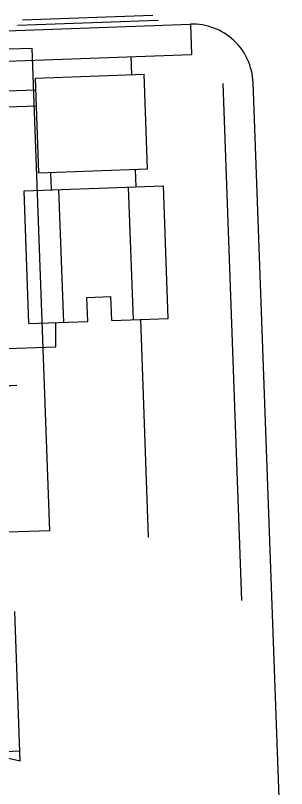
# Model space of a CAD drawing. Header units: millimetres. Extents: x 8884 to 18446, y 10737 to 16556.
# Drawn here: x 11248.607 to 11249.731, y 15460.444 to 15463.646 of the extents above; entities that cross this region are included whole.
import ezdxf

# ---------------------------------------------------------------- set-up
doc = ezdxf.new("R2010")
doc.units = ezdxf.units.MM
doc.layers.add('ENSAMBLES', color=7, linetype='Continuous')

msp = doc.modelspace()

# ---------------------------------------------------------------- linework, layer by layer
at = {"color": 252, "linetype": 'Continuous'}
for p, q in [((11249.1764, 15463.6459, 84.487), (11248.6367, 15463.6265, 84.487)), ((11248.6175, 15463.6058, 84.487), (11249.1971, 15463.6266, 84.487)), ((11249.1972, 15463.6246, 84.487), (11248.6175, 15463.6038, 84.487)), ((11249.1971, 15463.6266, 84.487), (11249.1972, 15463.6246, 84.487)), ((11247.1842, 15463.5322, 84.487), (11249.3328, 15463.6095, 84.487)), ((11248.6175, 15463.6058, 84.487), (11248.6175, 15463.6038, 84.487)), ((11249.3328, 15463.6095, 84.487), (11249.3373, 15463.4846, 84.487)), ((11228.9237, 15462.8005, 84.487), (11248.6759, 15463.5108, 84.487)), ((11247.1887, 15463.4073, 84.487), (11249.3373, 15463.4846, 84.487)), ((11248.6759, 15463.5108, 84.487), (11248.7478, 15461.5121, 84.487)), ((11249.0901, 15463.4006, 84.487), (11249.0874, 15463.4756, 84.487)), ((11248.6904, 15463.3863, 84.487), (11249.1401, 15463.4024, 84.487)), ((11249.1542, 15463.0102, 84.487), (11249.1401, 15463.4024, 84.487)), ((11248.7045, 15462.994, 84.487), (11248.6904, 15463.3863, 84.487)), ((11249.4667, 15463.3641, 84.487), (11249.5437, 15461.2235, 84.487)), ((11249.5916, 15463.3686, 84.487), (11249.7306, 15459.5041, 84.487)), ((11248.6922, 15463.3363, 84.487), (11247.1932, 15463.2824, 84.487)), ((11247.1955, 15463.2174, 84.487), (11248.6945, 15463.2713, 84.487)), ((11248.7045, 15462.994, 84.487), (11249.1542, 15463.0102, 84.487)), ((11249.1069, 15462.9359, 84.487), (11249.1042, 15463.0084, 84.487)), ((11248.7571, 15462.9234, 84.487), (11248.7545, 15462.9958, 84.487)), ((11248.6435, 15462.9193, 84.487), (11249.2205, 15462.94, 84.487)), ((11249.2402, 15462.3904, 84.487), (11249.2205, 15462.94, 84.487)), ((11248.6632, 15462.3696, 84.487), (11248.6435, 15462.9193, 84.487)), ((11248.8075, 15462.3748, 84.487), (11248.7877, 15462.9245, 84.487)), ((11249.096, 15462.3852, 84.487), (11249.0762, 15462.9348, 84.487)), ((11248.9032, 15462.4783, 84.487), (11249.0031, 15462.4819, 84.487)), ((11248.9068, 15462.3784, 84.487), (11248.9032, 15462.4783, 84.487)), ((11249.0067, 15462.382, 84.487), (11249.0031, 15462.4819, 84.487)), ((11248.6632, 15462.3696, 84.487), (11248.9068, 15462.3784, 84.487)), ((11249.0067, 15462.382, 84.487), (11249.2402, 15462.3904, 84.487)), ((11249.159, 15461.4849, 84.487), (11249.1266, 15462.3863, 84.487)), ((11248.0309, 15462.2468, 84.487), (11248.7744, 15462.2736, 84.487)), ((11248.7478, 15461.5121, 84.487), (11235.991, 15461.0533, 84.487)), ((11248.627, 15460.5576, 84.487), (11248.6048, 15461.1768, 84.487)), ((11233.8911, 15459.9534, 84.487), (11248.6255, 15460.6008, 84.487))]:
    msp.add_line(p, q, dxfattribs=at)
msp.add_arc((11249.3418, 15463.3597, 84.487), 0.25, 2.0597, 92.0597, dxfattribs=at)
msp.add_ellipse((11243.5998, 15462.3376, 84.487), major_axis=(-0.1559, 5.1727), ratio=1, start_param=-1.613314, end_param=-1.593976, dxfattribs=at)
at = {"color": 252, "linetype": 'Continuous', "start_tangent": (-0.974337, 0.225094), "end_tangent": (-0.955651, -0.294503)}
msp.add_spline([(11248.627, 15460.5576, 84.487), (11248.3257, 15460.5901, 84.487), (11248.0274, 15460.536, 84.487)], degree=3, dxfattribs=at)
at = {"layer": 'ENSAMBLES', "color": 252, "linetype": 'Continuous'}
msp.add_line((11248.6131, 15462.1127, 84.487), (11248.3882, 15462.1046, 84.487), dxfattribs=at)
msp.add_arc((12113.463, -9387.026, 84.487), 24864.1843, 91.99331884, 92.02779769, dxfattribs=at)

doc.saveas('drawing.dxf')
